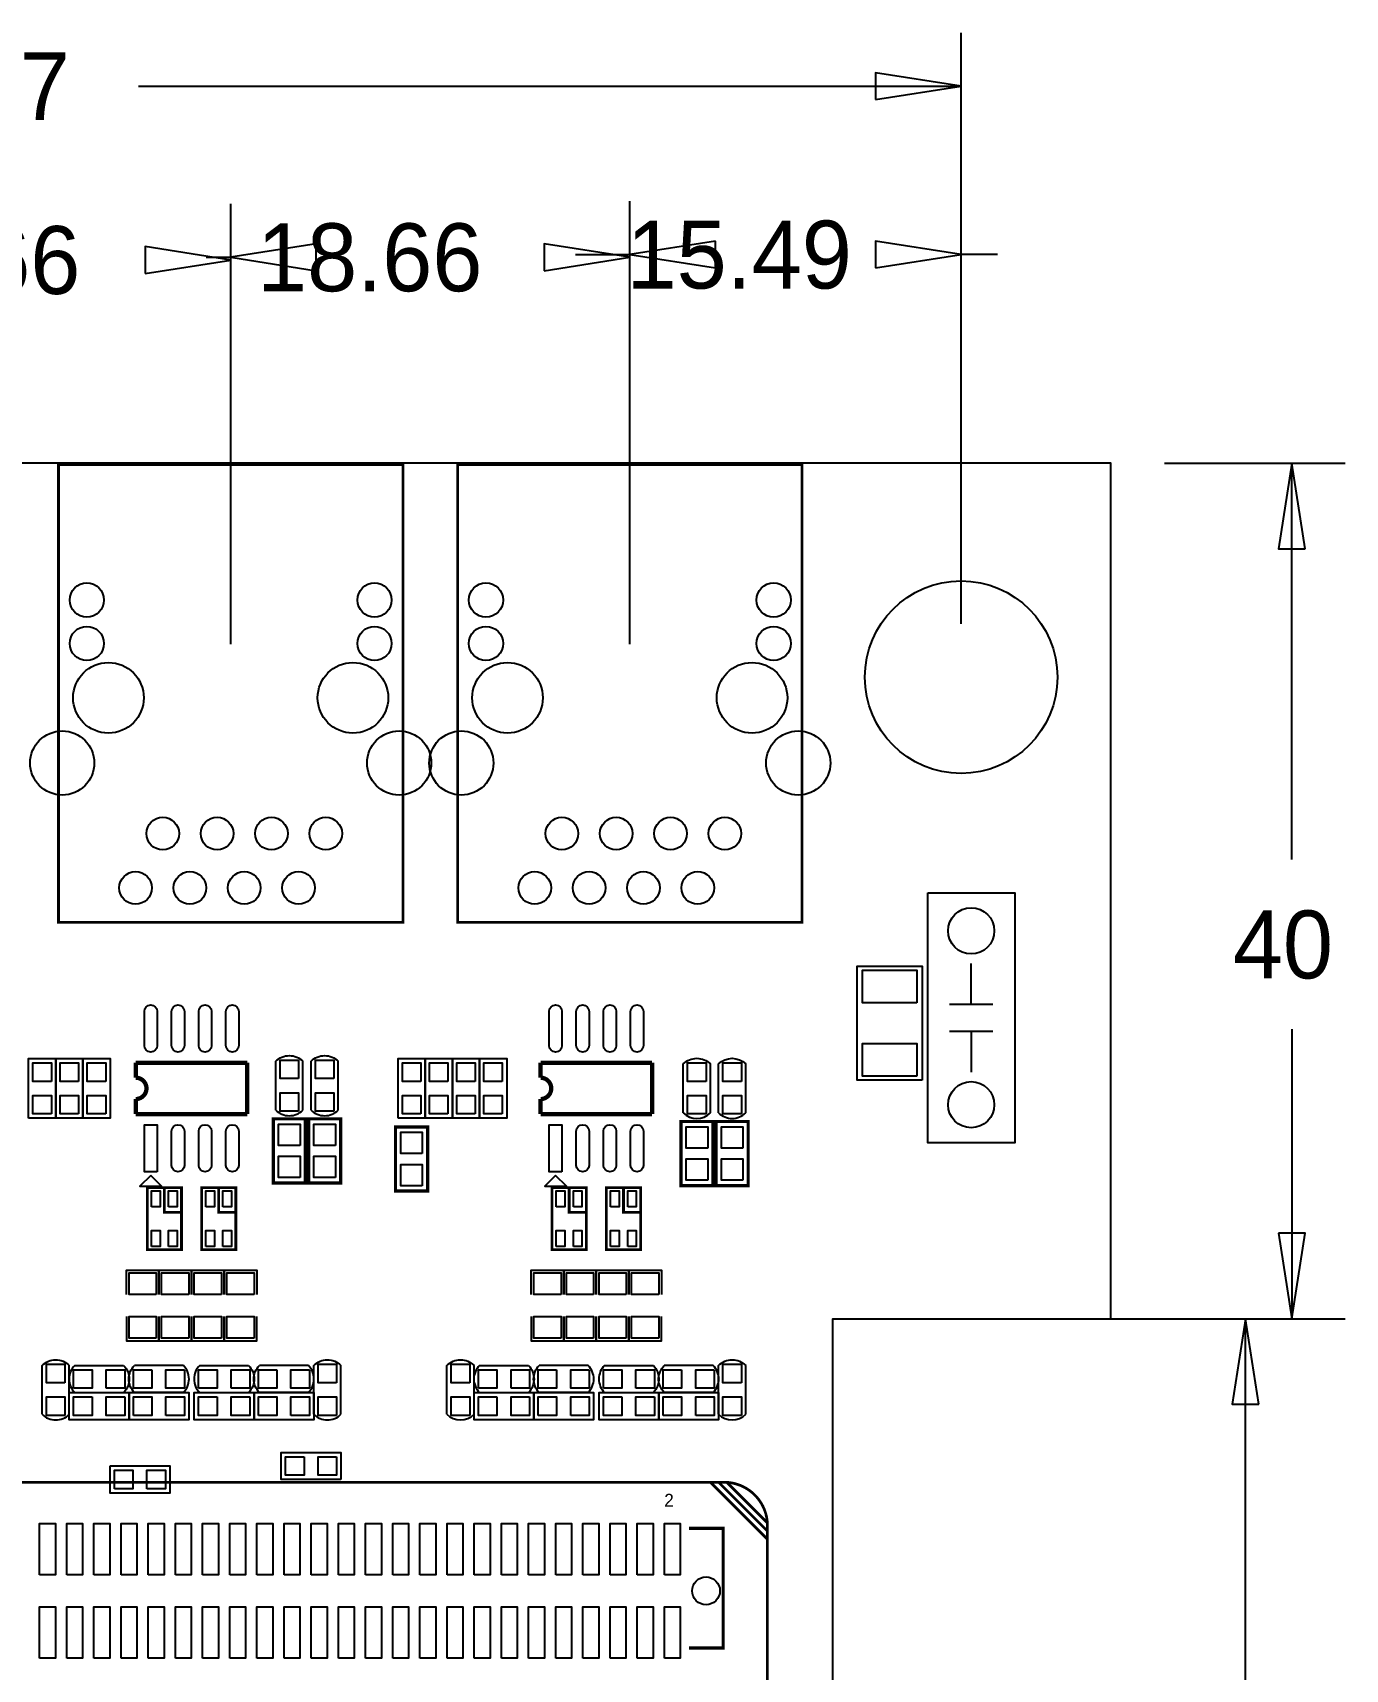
# Model space of a CAD drawing. Extents: x -18 to 116, y -12 to 130.
# Drawn here: x 49.6 to 111, y 53.6 to 130.1 of the extents above; entities that cross this region are included whole.
import ezdxf

# ---------------------------------------------------------------- set-up
doc = ezdxf.new("R2010")
doc.units = 0
for name, color, linetype in [('BG_DIMENSION', 1, 'CONTINUOUS'), ('BG_OUTLINE', 3, 'CONTINUOUS'), ('PG_SILKSCREEN_TOP', 5, 'CONTINUOUS'), ('PIN_TOP', 6, 'CONTINUOUS')]:
    doc.layers.add(name, color=color, linetype=linetype)

msp = doc.modelspace()

# ---------------------------------------------------------------- linework, layer by layer
at = {"layer": 'BG_DIMENSION'}
for points in [[(93, 102.5), (93, 130.135)], [(54.5395, 127.635), (93, 127.635)], [(58.853, 101.537), (58.853, 122.134)], [(58.853, 101.537), (58.853, 122.007)], [(77.511, 101.537), (77.511, 122.261)], [(77.511, 101.537), (77.511, 122.134)], [(93, 102.5), (93, 122.261)], [(57.7043, 119.634), (58.853, 119.634)], [(58.6277, 119.507), (58.853, 119.507)], [(74.9763, 119.761), (77.511, 119.761)], [(77.4237, 119.634), (77.511, 119.634)], [(94.6957, 119.761), (93, 119.761)], [(102.5, 110), (110.958, 110)], [(108.458, 91.4717), (108.458, 110)], [(108.458, 83.5343), (108.458, 70)], [(89.5, 70), (108.799, 70)], [(102.5, 70), (110.958, 70)], [(106.299, 46.8947), (106.299, 70)]]:
    msp.add_lwpolyline(points, dxfattribs=at)
for points in [[(89, 127.01), (93, 127.635), (89, 128.26)], [(62.853, 120.259), (58.853, 119.634), (62.853, 119.009)], [(73.511, 119.009), (77.511, 119.634), (73.511, 120.259)], [(81.511, 120.386), (77.511, 119.761), (81.511, 119.136)], [(89, 119.136), (93, 119.761), (89, 120.386)], [(54.853, 118.882), (58.853, 119.507), (54.853, 120.132)], [(109.083, 106), (108.458, 110), (107.833, 106)], [(107.833, 74), (108.458, 70), (109.083, 74)], [(106.924, 66), (106.299, 70), (105.674, 66)]]:
    msp.add_lwpolyline(points, close=True, dxfattribs=at)
at = {"layer": 'BG_OUTLINE'}
msp.add_lwpolyline([(0, 0), (100, 0), (100, 17), (87, 17), (87, 70), (100, 70), (100, 110), (0, 110)], close=True, dxfattribs=at)
at = {"layer": 'PG_SILKSCREEN_TOP'}
for points, const_width in [([(66.903, 109.937), (66.903, 88.537), (50.803, 88.537), (50.803, 109.937)], 0.127), ([(85.561, 109.937), (85.561, 88.537), (69.461, 88.537), (69.461, 109.937)], 0.127), ([(62.345, 76.351), (60.845, 76.351), (60.845, 79.351), (62.345, 79.351)], 0.15), ([(63.996, 76.351), (62.496, 76.351), (62.496, 79.351), (63.996, 79.351)], 0.15), ([(68.06, 75.97), (66.56, 75.97), (66.56, 78.97), (68.06, 78.97)], 0.15), ([(81.403, 76.224), (79.903, 76.224), (79.903, 79.224), (81.403, 79.224)], 0.15), ([(83.046, 76.2241), (81.546, 76.2241), (81.546, 79.224), (83.046, 79.224)], 0.15), ([(56.553, 76.126), (56.553, 73.226), (54.953, 73.226), (54.953, 76.126)], 0.127), ([(59.093, 76.126), (59.093, 73.226), (57.493, 73.226), (57.493, 76.126)], 0.127), ([(75.476, 76.126), (75.476, 73.226), (73.876, 73.226), (73.876, 76.126)], 0.127), ([(78.016, 76.126), (78.016, 73.226), (76.416, 73.226), (76.416, 76.126)], 0.127)]:
    msp.add_lwpolyline(points, close=True, dxfattribs=dict(at, const_width=const_width))
for points in [[(91.44, 89.916), (95.504, 89.916), (95.504, 78.232), (91.44, 78.232)], [(91.186, 81.153), (88.138, 81.153), (88.138, 86.487), (91.186, 86.487)], [(49.403, 79.375), (49.403, 82.169), (50.673, 82.169), (50.673, 79.375)], [(50.673, 79.375), (50.673, 82.169), (51.943, 82.169), (51.943, 79.375)], [(51.943, 79.375), (51.943, 82.169), (53.213, 82.169), (53.213, 79.375)], [(66.675, 79.375), (66.675, 82.169), (67.945, 82.169), (67.945, 79.375)], [(67.945, 79.375), (67.945, 82.169), (69.215, 82.169), (69.215, 79.375)], [(69.215, 79.375), (69.215, 82.169), (70.485, 82.169), (70.485, 79.375)], [(70.485, 79.375), (70.485, 82.169), (71.755, 82.169), (71.755, 79.375)], [(55.118, 76.702), (54.61, 76.194), (55.626, 76.194)], [(74.041, 76.702), (73.533, 76.194), (74.549, 76.194)], [(54.102, 65.278), (51.308, 65.278), (51.308, 66.548), (54.102, 66.548)], [(54.102, 66.548), (56.896, 66.548), (56.896, 65.278), (54.102, 65.278)], [(59.944, 65.278), (57.15, 65.278), (57.15, 66.548), (59.944, 66.548)], [(59.944, 66.548), (62.738, 66.548), (62.738, 65.278), (59.944, 65.278)], [(73.025, 65.278), (70.231, 65.278), (70.231, 66.548), (73.025, 66.548)], [(73.025, 66.548), (75.819, 66.548), (75.819, 65.278), (73.025, 65.278)], [(78.867, 65.278), (76.073, 65.278), (76.073, 66.548), (78.867, 66.548)], [(78.867, 66.548), (81.661, 66.548), (81.661, 65.278), (78.867, 65.278)], [(64.008, 62.484), (61.214, 62.484), (61.214, 63.754), (64.008, 63.754)], [(53.213, 63.119), (56.007, 63.119), (56.007, 61.849), (53.213, 61.849)]]:
    msp.add_lwpolyline(points, close=True, dxfattribs=at)
for points in [[(93.472, 84.709), (93.472, 86.614)], [(92.456, 84.709), (94.488, 84.709)], [(94.488, 83.439), (92.456, 83.439)], [(93.472, 83.439), (93.472, 81.534)], [(60.96, 79.756), (60.96, 82.042)], [(62.23, 79.756), (62.23, 82.042)], [(62.611, 79.756), (62.611, 82.042)], [(63.881, 79.756), (63.881, 82.042)], [(80.01, 79.629), (80.01, 81.915)], [(81.28, 79.629), (81.28, 81.915)], [(81.661, 79.629), (81.661, 81.915)], [(82.931, 79.629), (82.931, 81.915)], [(53.975, 71.128), (53.975, 72.271), (55.499, 72.271), (55.499, 71.128)], [(55.499, 71.128), (55.499, 72.271), (57.023, 72.271), (57.023, 71.128)], [(57.023, 71.128), (57.023, 72.271), (58.547, 72.271), (58.547, 71.128)], [(58.547, 71.128), (58.547, 72.271), (60.071, 72.271), (60.071, 71.128)], [(72.898, 71.128), (72.898, 72.271), (74.422, 72.271), (74.422, 71.128)], [(74.422, 71.128), (74.422, 72.271), (75.946, 72.271), (75.946, 71.128)], [(75.946, 71.128), (75.946, 72.271), (77.47, 72.271), (77.47, 71.128)], [(77.47, 71.128), (77.47, 72.271), (78.994, 72.271), (78.994, 71.128)], [(53.975, 70.112), (53.975, 68.969), (55.499, 68.969), (55.499, 70.112)], [(55.499, 70.112), (55.499, 68.969), (57.023, 68.969), (57.023, 70.112)], [(57.023, 70.112), (57.023, 68.969), (58.547, 68.969), (58.547, 70.112)], [(58.547, 70.112), (58.547, 68.969), (60.071, 68.969), (60.071, 70.112)], [(72.898, 70.112), (72.898, 68.969), (74.422, 68.969), (74.422, 70.112)], [(74.422, 70.112), (74.422, 68.969), (75.946, 68.969), (75.946, 70.112)], [(75.946, 70.112), (75.946, 68.969), (77.47, 68.969), (77.47, 70.112)], [(77.47, 70.112), (77.47, 68.969), (78.994, 68.969), (78.994, 70.112)], [(50.038, 65.532), (50.038, 67.818)], [(51.308, 65.532), (51.308, 67.818)], [(51.562, 67.818), (53.848, 67.818)], [(56.642, 67.818), (54.356, 67.818)], [(57.404, 67.818), (59.69, 67.818)], [(62.484, 67.818), (60.198, 67.818)], [(62.738, 65.532), (62.738, 67.818)], [(64.008, 65.532), (64.008, 67.818)], [(68.961, 65.532), (68.961, 67.818)], [(70.231, 65.532), (70.231, 67.818)], [(70.485, 67.818), (72.771, 67.818)], [(75.565, 67.818), (73.279, 67.818)], [(76.327, 67.818), (78.613, 67.818)], [(81.407, 67.818), (79.121, 67.818)], [(81.661, 65.532), (81.661, 67.818)], [(82.931, 65.532), (82.931, 67.818)], [(51.562, 66.548), (53.848, 66.548)], [(56.642, 66.548), (54.356, 66.548)], [(57.404, 66.548), (59.69, 66.548)], [(62.484, 66.548), (60.198, 66.548)], [(70.485, 66.548), (72.771, 66.548)], [(75.565, 66.548), (73.279, 66.548)], [(76.327, 66.548), (78.613, 66.548)], [(81.407, 66.548), (79.121, 66.548)]]:
    msp.add_lwpolyline(points, dxfattribs=at)
for points, const_width in [([(54.417, 81.2715), (54.417, 81.9725)], 0.2007), ([(59.629, 81.9725), (54.417, 81.9725)], 0.2007), ([(59.629, 79.5722), (59.629, 81.9725)], 0.2007), ([(73.34, 81.2715), (73.34, 81.9725)], 0.2007), ([(78.552, 81.9725), (73.34, 81.9725)], 0.2007), ([(78.552, 79.5722), (78.552, 81.9725)], 0.2007), ([(54.417, 79.5722), (54.417, 80.2732)], 0.2007), ([(73.34, 79.5722), (73.34, 80.2732)], 0.2007), ([(59.629, 79.5722), (54.417, 79.5722)], 0.2007), ([(78.552, 79.5722), (73.34, 79.5722)], 0.2007), ([(55.753, 76.076), (55.753, 74.976), (56.553, 74.976)], 0.127), ([(58.293, 76.076), (58.293, 74.976), (59.093, 74.976)], 0.127), ([(74.676, 76.076), (74.676, 74.976), (75.476, 74.976)], 0.127), ([(77.216, 76.076), (77.216, 74.976), (78.016, 74.976)], 0.127), ([(81.153, 62.357), (81.28, 62.357), (83.947, 59.69), (83.947, 60.071), (81.661, 62.357), (82.042, 62.357), (83.947, 60.452)], 0.127), ([(80.2767, 54.6049), (81.8769, 54.6049), (81.8769, 60.2031), (80.2767, 60.2031)], 0.1499)]:
    msp.add_lwpolyline(points, dxfattribs=dict(at, const_width=const_width))
for points in [[(60.96, 82.042, -0.414214), (62.23, 82.042)], [(62.611, 82.042, -0.414214), (63.881, 82.042)], [(80.01, 81.915, -0.414227), (81.28, 81.915)], [(81.661, 81.915, -0.414211), (82.931, 81.915)], [(60.96, 79.756, 0.414214), (62.23, 79.756)], [(62.611, 79.756, 0.414214), (63.881, 79.756)], [(80.01, 79.629, 0.414201), (81.28, 79.629)], [(81.661, 79.629, 0.414216), (82.931, 79.629)], [(50.038, 67.818, -0.414214), (51.308, 67.818)], [(51.562, 67.818, 0.414214), (51.562, 66.548)], [(53.848, 67.818, -0.414214), (53.848, 66.548)], [(54.356, 66.548, -0.414214), (54.356, 67.818)], [(56.642, 66.548, 0.414214), (56.642, 67.818)], [(57.404, 67.818, 0.414214), (57.404, 66.548)], [(59.69, 67.818, -0.414214), (59.69, 66.548)], [(60.198, 66.548, -0.414214), (60.198, 67.818)], [(62.484, 66.548, 0.414214), (62.484, 67.818)], [(62.738, 67.818, -0.414214), (64.008, 67.818)], [(68.961, 67.818, -0.414221), (70.231, 67.818)], [(70.485, 67.818, 0.414214), (70.485, 66.548)], [(72.771, 67.818, -0.414214), (72.771, 66.548)], [(73.279, 66.548, -0.414214), (73.279, 67.818)], [(75.565, 66.548, 0.414214), (75.565, 67.818)], [(76.327, 67.818, 0.414221), (76.327, 66.548)], [(78.613, 67.818, -0.414206), (78.613, 66.548)], [(79.121, 66.548, -0.414198), (79.121, 67.818)], [(81.407, 66.548, 0.414229), (81.407, 67.818)], [(81.661, 67.818, -0.414221), (82.931, 67.818)], [(50.038, 65.532, 0.414214), (51.308, 65.532)], [(62.738, 65.532, 0.414214), (64.008, 65.532)], [(68.961, 65.532, 0.414206), (70.231, 65.532)], [(81.661, 65.532, 0.414206), (82.931, 65.532)]]:
    msp.add_lwpolyline(points, format="xyb", dxfattribs=at)
at = {"layer": 'PG_SILKSCREEN_TOP', "const_width": 0.2007}
for points in [[(54.417, 80.2732, 1), (54.417, 81.2715)], [(73.34, 80.2732, 1), (73.34, 81.2715)]]:
    msp.add_lwpolyline(points, format="xyb", dxfattribs=at)
at = {"layer": 'PG_SILKSCREEN_TOP', "const_width": 0.127}
msp.add_lwpolyline([(14.859, 6.477), (81.915, 6.477, 0.414214), (83.947, 8.509), (83.947, 60.325, 0.414214), (81.915, 62.357), (14.859, 62.357, 0.414214), (12.827, 60.325), (12.827, 8.509, 0.414214)], format="xyb", close=True, dxfattribs=at)
at = {"layer": 'PIN_TOP'}
for points in [[(90.932, 84.7725), (88.392, 84.7725), (88.392, 86.2965), (90.932, 86.2965)], [(90.932, 81.3435), (88.392, 81.3435), (88.392, 82.8675), (90.932, 82.8675)], [(50.47005, 81.10195), (49.60595, 81.10195), (49.60595, 81.96605), (50.47005, 81.96605)], [(51.74005, 81.10195), (50.87595, 81.10195), (50.87595, 81.96605), (51.74005, 81.96605)], [(53.01005, 81.10195), (52.14595, 81.10195), (52.14595, 81.96605), (53.01005, 81.96605)], [(62.02705, 81.22895), (61.16295, 81.22895), (61.16295, 82.09305), (62.02705, 82.09305)], [(63.67805, 81.22895), (62.81395, 81.22895), (62.81395, 82.09305), (63.67805, 82.09305)], [(67.74205, 81.10195), (66.87795, 81.10195), (66.87795, 81.96605), (67.74205, 81.96605)], [(69.01205, 81.10195), (68.14795, 81.10195), (68.14795, 81.96605), (69.01205, 81.96605)], [(70.28205, 81.10195), (69.41795, 81.10195), (69.41795, 81.96605), (70.28205, 81.96605)], [(71.55205, 81.10195), (70.68795, 81.10195), (70.68795, 81.96605), (71.55205, 81.96605)], [(81.07705, 81.10195), (80.21295, 81.10195), (80.21295, 81.96605), (81.07705, 81.96605)], [(82.72805, 81.10195), (81.86395, 81.10195), (81.86395, 81.96605), (82.72805, 81.96605)], [(50.47005, 79.57795), (49.60595, 79.57795), (49.60595, 80.44205), (50.47005, 80.44205)], [(51.74005, 79.57795), (50.87595, 79.57795), (50.87595, 80.44205), (51.74005, 80.44205)], [(53.01005, 79.57795), (52.14595, 79.57795), (52.14595, 80.44205), (53.01005, 80.44205)], [(62.02705, 79.70495), (61.16295, 79.70495), (61.16295, 80.56905), (62.02705, 80.56905)], [(63.67805, 79.70495), (62.81395, 79.70495), (62.81395, 80.56905), (63.67805, 80.56905)], [(67.74205, 79.57795), (66.87795, 79.57795), (66.87795, 80.44205), (67.74205, 80.44205)], [(69.01205, 79.57795), (68.14795, 79.57795), (68.14795, 80.44205), (69.01205, 80.44205)], [(70.28205, 79.57795), (69.41795, 79.57795), (69.41795, 80.44205), (70.28205, 80.44205)], [(71.55205, 79.57795), (70.68795, 79.57795), (70.68795, 80.44205), (71.55205, 80.44205)], [(81.07705, 79.57795), (80.21295, 79.57795), (80.21295, 80.44205), (81.07705, 80.44205)], [(82.72805, 79.57795), (81.86395, 79.57795), (81.86395, 80.44205), (82.72805, 80.44205)], [(55.41795, 76.87205), (54.81805, 76.87205), (54.81805, 79.07195), (55.41795, 79.07195)], [(62.095, 78.101), (61.095, 78.101), (61.095, 79.101), (62.095, 79.101)], [(63.746, 78.101), (62.746, 78.101), (62.746, 79.101), (63.746, 79.101)], [(74.34095, 76.87205), (73.74105, 76.87205), (73.74105, 79.07195), (74.34095, 79.07195)], [(81.153, 77.974), (80.153, 77.974), (80.153, 78.974), (81.153, 78.974)], [(82.796, 77.974), (81.796, 77.974), (81.796, 78.974), (82.796, 78.974)], [(67.81, 77.72), (66.81, 77.72), (66.81, 78.72), (67.81, 78.72)], [(62.095, 76.601), (61.095, 76.601), (61.095, 77.601), (62.095, 77.601)], [(63.746, 76.601), (62.746, 76.601), (62.746, 77.601), (63.746, 77.601)], [(81.153, 76.474), (80.153, 76.474), (80.153, 77.474), (81.153, 77.474)], [(82.796, 76.474), (81.796, 76.474), (81.796, 77.474), (82.796, 77.474)], [(67.81, 76.22), (66.81, 76.22), (66.81, 77.22), (67.81, 77.22)], [(55.153, 75.226), (55.153, 75.976), (55.553, 75.976), (55.553, 75.226)], [(55.953, 75.226), (55.953, 75.976), (56.353, 75.976), (56.353, 75.226)], [(57.693, 75.226), (57.693, 75.976), (58.093, 75.976), (58.093, 75.226)], [(58.493, 75.226), (58.493, 75.976), (58.893, 75.976), (58.893, 75.226)], [(74.076, 75.226), (74.076, 75.976), (74.476, 75.976), (74.476, 75.226)], [(74.876, 75.226), (74.876, 75.976), (75.276, 75.976), (75.276, 75.226)], [(76.616, 75.226), (76.616, 75.976), (77.016, 75.976), (77.016, 75.226)], [(77.416, 75.226), (77.416, 75.976), (77.816, 75.976), (77.816, 75.226)], [(55.153, 73.376), (55.153, 74.126), (55.553, 74.126), (55.553, 73.376)], [(55.953, 73.376), (55.953, 74.126), (56.353, 74.126), (56.353, 73.376)], [(57.693, 73.376), (57.693, 74.126), (58.093, 74.126), (58.093, 73.376)], [(58.493, 73.376), (58.493, 74.126), (58.893, 74.126), (58.893, 73.376)], [(74.076, 73.376), (74.076, 74.126), (74.476, 74.126), (74.476, 73.376)], [(74.876, 73.376), (74.876, 74.126), (75.276, 74.126), (75.276, 73.376)], [(76.616, 73.376), (76.616, 74.126), (77.016, 74.126), (77.016, 73.376)], [(77.416, 73.376), (77.416, 74.126), (77.816, 74.126), (77.816, 73.376)], [(55.372, 71.128), (54.102, 71.128), (54.102, 72.144), (55.372, 72.144)], [(56.896, 71.128), (55.626, 71.128), (55.626, 72.144), (56.896, 72.144)], [(58.42, 71.128), (57.15, 71.128), (57.15, 72.144), (58.42, 72.144)], [(59.944, 71.128), (58.674, 71.128), (58.674, 72.144), (59.944, 72.144)], [(74.295, 71.128), (73.025, 71.128), (73.025, 72.144), (74.295, 72.144)], [(75.819, 71.128), (74.549, 71.128), (74.549, 72.144), (75.819, 72.144)], [(77.343, 71.128), (76.073, 71.128), (76.073, 72.144), (77.343, 72.144)], [(78.867, 71.128), (77.597, 71.128), (77.597, 72.144), (78.867, 72.144)], [(55.372, 69.096), (54.102, 69.096), (54.102, 70.112), (55.372, 70.112)], [(56.896, 69.096), (55.626, 69.096), (55.626, 70.112), (56.896, 70.112)], [(58.42, 69.096), (57.15, 69.096), (57.15, 70.112), (58.42, 70.112)], [(59.944, 69.096), (58.674, 69.096), (58.674, 70.112), (59.944, 70.112)], [(74.295, 69.096), (73.025, 69.096), (73.025, 70.112), (74.295, 70.112)], [(75.819, 69.096), (74.549, 69.096), (74.549, 70.112), (75.819, 70.112)], [(77.343, 69.096), (76.073, 69.096), (76.073, 70.112), (77.343, 70.112)], [(78.867, 69.096), (77.597, 69.096), (77.597, 70.112), (78.867, 70.112)], [(51.10505, 67.00495), (50.24095, 67.00495), (50.24095, 67.86905), (51.10505, 67.86905)], [(51.5109, 66.7509), (51.5109, 67.615), (52.375, 67.615), (52.375, 66.7509)], [(53.0349, 66.7509), (53.0349, 67.615), (53.899, 67.615), (53.899, 66.7509)], [(55.16905, 67.61505), (55.16905, 66.75095), (54.30495, 66.75095), (54.30495, 67.61505)], [(56.69305, 67.61505), (56.69305, 66.75095), (55.82895, 66.75095), (55.82895, 67.61505)], [(57.3529, 66.7509), (57.3529, 67.615), (58.217, 67.615), (58.217, 66.7509)], [(58.8769, 66.7509), (58.8769, 67.615), (59.741, 67.615), (59.741, 66.7509)], [(61.01105, 67.61505), (61.01105, 66.75095), (60.14695, 66.75095), (60.14695, 67.61505)], [(62.53505, 67.61505), (62.53505, 66.75095), (61.67095, 66.75095), (61.67095, 67.61505)], [(63.80505, 67.00495), (62.94095, 67.00495), (62.94095, 67.86905), (63.80505, 67.86905)], [(70.02805, 67.00495), (69.16395, 67.00495), (69.16395, 67.86905), (70.02805, 67.86905)], [(70.4339, 66.7509), (70.4339, 67.615), (71.298, 67.615), (71.298, 66.7509)], [(71.9579, 66.7509), (71.9579, 67.615), (72.822, 67.615), (72.822, 66.7509)], [(74.09205, 67.61505), (74.09205, 66.75095), (73.22795, 66.75095), (73.22795, 67.61505)], [(75.61605, 67.61505), (75.61605, 66.75095), (74.75195, 66.75095), (74.75195, 67.61505)], [(76.2759, 66.7509), (76.2759, 67.615), (77.14, 67.615), (77.14, 66.7509)], [(77.7999, 66.7509), (77.7999, 67.615), (78.664, 67.615), (78.664, 66.7509)], [(79.93405, 67.61505), (79.93405, 66.75095), (79.06995, 66.75095), (79.06995, 67.61505)], [(81.45805, 67.61505), (81.45805, 66.75095), (80.59395, 66.75095), (80.59395, 67.61505)], [(82.72805, 67.00495), (81.86395, 67.00495), (81.86395, 67.86905), (82.72805, 67.86905)], [(51.10505, 65.48095), (50.24095, 65.48095), (50.24095, 66.34505), (51.10505, 66.34505)], [(52.37505, 66.34505), (52.37505, 65.48095), (51.51095, 65.48095), (51.51095, 66.34505)], [(53.89905, 66.34505), (53.89905, 65.48095), (53.03495, 65.48095), (53.03495, 66.34505)], [(54.3049, 65.4809), (54.3049, 66.345), (55.169, 66.345), (55.169, 65.4809)], [(55.8289, 65.4809), (55.8289, 66.345), (56.693, 66.345), (56.693, 65.4809)], [(58.21705, 66.34505), (58.21705, 65.48095), (57.35295, 65.48095), (57.35295, 66.34505)], [(59.74105, 66.34505), (59.74105, 65.48095), (58.87695, 65.48095), (58.87695, 66.34505)], [(60.1469, 65.4809), (60.1469, 66.345), (61.011, 66.345), (61.011, 65.4809)], [(61.6709, 65.4809), (61.6709, 66.345), (62.535, 66.345), (62.535, 65.4809)], [(63.80505, 65.48095), (62.94095, 65.48095), (62.94095, 66.34505), (63.80505, 66.34505)], [(70.02805, 65.48095), (69.16395, 65.48095), (69.16395, 66.34505), (70.02805, 66.34505)], [(71.29805, 66.34505), (71.29805, 65.48095), (70.43395, 65.48095), (70.43395, 66.34505)], [(72.82205, 66.34505), (72.82205, 65.48095), (71.95795, 65.48095), (71.95795, 66.34505)], [(73.2279, 65.4809), (73.2279, 66.345), (74.092, 66.345), (74.092, 65.4809)], [(74.7519, 65.4809), (74.7519, 66.345), (75.616, 66.345), (75.616, 65.4809)], [(77.14005, 66.34505), (77.14005, 65.48095), (76.27595, 65.48095), (76.27595, 66.34505)], [(78.66405, 66.34505), (78.66405, 65.48095), (77.79995, 65.48095), (77.79995, 66.34505)], [(79.0699, 65.4809), (79.0699, 66.345), (79.934, 66.345), (79.934, 65.4809)], [(80.5939, 65.4809), (80.5939, 66.345), (81.458, 66.345), (81.458, 65.4809)], [(82.72805, 65.48095), (81.86395, 65.48095), (81.86395, 66.34505), (82.72805, 66.34505)], [(62.28105, 63.55105), (62.28105, 62.68695), (61.41695, 62.68695), (61.41695, 63.55105)], [(63.80505, 63.55105), (63.80505, 62.68695), (62.94095, 62.68695), (62.94095, 63.55105)], [(53.4159, 62.0519), (53.4159, 62.916), (54.28, 62.916), (54.28, 62.0519)], [(54.9399, 62.0519), (54.9399, 62.916), (55.804, 62.916), (55.804, 62.0519)], [(49.9224, 58.0275), (49.9224, 60.4278), (50.6615, 60.4278), (50.6615, 58.0275)], [(51.1924, 58.0275), (51.1924, 60.4278), (51.9315, 60.4278), (51.9315, 58.0275)], [(52.4624, 58.0275), (52.4624, 60.4278), (53.2015, 60.4278), (53.2015, 58.0275)], [(53.7324, 58.0275), (53.7324, 60.4278), (54.4715, 60.4278), (54.4715, 58.0275)], [(55.0024, 58.0275), (55.0024, 60.4278), (55.7415, 60.4278), (55.7415, 58.0275)], [(56.2724, 58.0275), (56.2724, 60.4278), (57.0115, 60.4278), (57.0115, 58.0275)], [(57.5424, 58.0275), (57.5424, 60.4278), (58.2815, 60.4278), (58.2815, 58.0275)], [(58.8124, 58.0275), (58.8124, 60.4278), (59.5515, 60.4278), (59.5515, 58.0275)], [(60.0824, 58.0275), (60.0824, 60.4278), (60.8215, 60.4278), (60.8215, 58.0275)], [(61.3524, 58.0275), (61.3524, 60.4278), (62.0915, 60.4278), (62.0915, 58.0275)], [(62.6224, 58.0275), (62.6224, 60.4278), (63.3615, 60.4278), (63.3615, 58.0275)], [(63.8924, 58.0275), (63.8924, 60.4278), (64.6315, 60.4278), (64.6315, 58.0275)], [(65.1624, 58.0275), (65.1624, 60.4278), (65.9015, 60.4278), (65.9015, 58.0275)], [(66.4324, 58.0275), (66.4324, 60.4278), (67.1715, 60.4278), (67.1715, 58.0275)], [(67.7024, 58.0275), (67.7024, 60.4278), (68.4415, 60.4278), (68.4415, 58.0275)], [(68.9724, 58.0275), (68.9724, 60.4278), (69.7115, 60.4278), (69.7115, 58.0275)], [(70.2424, 58.0275), (70.2424, 60.4278), (70.9815, 60.4278), (70.9815, 58.0275)], [(71.5124, 58.0275), (71.5124, 60.4278), (72.2515, 60.4278), (72.2515, 58.0275)], [(72.7824, 58.0275), (72.7824, 60.4278), (73.5215, 60.4278), (73.5215, 58.0275)], [(74.0524, 58.0275), (74.0524, 60.4278), (74.7915, 60.4278), (74.7915, 58.0275)], [(75.3224, 58.0275), (75.3224, 60.4278), (76.0615, 60.4278), (76.0615, 58.0275)], [(76.5924, 58.0275), (76.5924, 60.4278), (77.3315, 60.4278), (77.3315, 58.0275)], [(77.8624, 58.0275), (77.8624, 60.4278), (78.6015, 60.4278), (78.6015, 58.0275)], [(79.1324, 58.0275), (79.1324, 60.4278), (79.8715, 60.4278), (79.8715, 58.0275)], [(49.9224, 54.1261), (49.9224, 56.5264), (50.6615, 56.5264), (50.6615, 54.1261)], [(51.1924, 54.1261), (51.1924, 56.5264), (51.9315, 56.5264), (51.9315, 54.1261)], [(52.4624, 54.1261), (52.4624, 56.5264), (53.2015, 56.5264), (53.2015, 54.1261)], [(53.7324, 54.1261), (53.7324, 56.5264), (54.4715, 56.5264), (54.4715, 54.1261)], [(55.0024, 54.1261), (55.0024, 56.5264), (55.7415, 56.5264), (55.7415, 54.1261)], [(56.2724, 54.1261), (56.2724, 56.5264), (57.0115, 56.5264), (57.0115, 54.1261)], [(57.5424, 54.1261), (57.5424, 56.5264), (58.2815, 56.5264), (58.2815, 54.1261)], [(58.8124, 54.1261), (58.8124, 56.5264), (59.5515, 56.5264), (59.5515, 54.1261)], [(60.0824, 54.1261), (60.0824, 56.5264), (60.8215, 56.5264), (60.8215, 54.1261)], [(61.3524, 54.1261), (61.3524, 56.5264), (62.0915, 56.5264), (62.0915, 54.1261)], [(62.6224, 54.1261), (62.6224, 56.5264), (63.3615, 56.5264), (63.3615, 54.1261)], [(63.8924, 54.1261), (63.8924, 56.5264), (64.6315, 56.5264), (64.6315, 54.1261)], [(65.1624, 54.1261), (65.1624, 56.5264), (65.9015, 56.5264), (65.9015, 54.1261)], [(66.4324, 54.1261), (66.4324, 56.5264), (67.1715, 56.5264), (67.1715, 54.1261)], [(67.7024, 54.1261), (67.7024, 56.5264), (68.4415, 56.5264), (68.4415, 54.1261)], [(68.9724, 54.1261), (68.9724, 56.5264), (69.7115, 56.5264), (69.7115, 54.1261)], [(70.2424, 54.1261), (70.2424, 56.5264), (70.9815, 56.5264), (70.9815, 54.1261)], [(71.5124, 54.1261), (71.5124, 56.5264), (72.2515, 56.5264), (72.2515, 54.1261)], [(72.7824, 54.1261), (72.7824, 56.5264), (73.5215, 56.5264), (73.5215, 54.1261)], [(74.0524, 54.1261), (74.0524, 56.5264), (74.7915, 56.5264), (74.7915, 54.1261)], [(75.3224, 54.1261), (75.3224, 56.5264), (76.0615, 56.5264), (76.0615, 54.1261)], [(76.5924, 54.1261), (76.5924, 56.5264), (77.3315, 56.5264), (77.3315, 54.1261)], [(77.8624, 54.1261), (77.8624, 56.5264), (78.6015, 56.5264), (78.6015, 54.1261)], [(79.1324, 54.1261), (79.1324, 56.5264), (79.8715, 56.5264), (79.8715, 54.1261)]]:
    msp.add_lwpolyline(points, close=True, dxfattribs=at)
for points in [[(54.81805, 82.7727), (54.81805, 84.3727, -1), (55.41795, 84.3727), (55.41795, 82.7727, -1)], [(56.08805, 82.7727), (56.08805, 84.3727, -1), (56.68795, 84.3727), (56.68795, 82.7727, -1)], [(57.35805, 82.7727), (57.35805, 84.3727, -1), (57.95795, 84.3727), (57.95795, 82.7727, -1)], [(58.62805, 82.7727), (58.62805, 84.3727, -1), (59.22795, 84.3727), (59.22795, 82.7727, -1)], [(73.74105, 82.7727), (73.74105, 84.3727, -1), (74.34095, 84.3727), (74.34095, 82.7727, -1)], [(75.01105, 82.7727), (75.01105, 84.3727, -1), (75.61095, 84.3727), (75.61095, 82.7727, -1)], [(76.28105, 82.7727), (76.28105, 84.3727, -1), (76.88095, 84.3727), (76.88095, 82.7727, -1)], [(77.55105, 82.7727), (77.55105, 84.3727, -1), (78.15095, 84.3727), (78.15095, 82.7727, -1)], [(56.68795, 78.772), (56.68795, 77.172, -1), (56.08805, 77.172), (56.08805, 78.772, -1)], [(57.95795, 78.772), (57.95795, 77.172, -1), (57.35805, 77.172), (57.35805, 78.772, -1)], [(59.22795, 78.772), (59.22795, 77.172, -1), (58.62805, 77.172), (58.62805, 78.772, -1)], [(75.61095, 78.772), (75.61095, 77.172, -1), (75.01105, 77.172), (75.01105, 78.772, -1)], [(76.88095, 78.772), (76.88095, 77.172, -1), (76.28105, 77.172), (76.28105, 78.772, -1)], [(78.15095, 78.772), (78.15095, 77.172, -1), (77.55105, 77.172), (77.55105, 78.772, -1)]]:
    msp.add_lwpolyline(points, format="xyb", close=True, dxfattribs=at)
for centre, radius in [((52.128, 103.607), 0.8), ((65.578, 103.607), 0.8), ((70.786, 103.607), 0.8), ((84.236, 103.607), 0.8), ((93, 100), 4.5), ((52.128, 101.577), 0.8), ((65.578, 101.577), 0.8), ((70.786, 101.577), 0.8), ((84.236, 101.577), 0.8), ((53.138, 99.037), 1.65), ((64.568, 99.037), 1.65), ((71.796, 99.037), 1.65), ((83.226, 99.037), 1.65), ((50.978, 95.987), 1.5), ((66.728, 95.987), 1.5), ((69.636, 95.987), 1.5), ((85.386, 95.987), 1.5), ((55.678, 92.687), 0.762), ((58.218, 92.687), 0.762), ((60.758, 92.687), 0.762), ((63.298, 92.687), 0.762), ((74.336, 92.687), 0.762), ((76.876, 92.687), 0.762), ((79.416, 92.687), 0.762), ((81.956, 92.687), 0.762), ((54.408, 90.147), 0.762), ((56.948, 90.147), 0.762), ((59.488, 90.147), 0.762), ((62.028, 90.147), 0.762), ((73.066, 90.147), 0.762), ((75.606, 90.147), 0.762), ((78.146, 90.147), 0.762), ((80.686, 90.147), 0.762), ((93.472, 88.138), 1.0795), ((93.472, 80.01), 1.0795), ((81.0768, 57.277), 0.65025)]:
    msp.add_circle(centre, radius, dxfattribs=at)

# ---------------------------------------------------------------- texts
at = {"layer": 'BG_DIMENSION', "width": 0.991748}
for s, p in [('87', (46.6476, 126.0475)), ('18.66', (41.2894, 117.9195)), ('18.66', (60.0854, 118.0465)), ('15.49', (77.3574, 118.1735)), ('40', (105.7026, 85.9155))]:
    msp.add_text(s, height=3.175, dxfattribs=at).set_placement(p)
at = {"layer": 'PG_SILKSCREEN_TOP'}
msp.add_text('2', height=0.6, dxfattribs=at).set_placement((79.121, 61.214))

doc.saveas('drawing.dxf')
